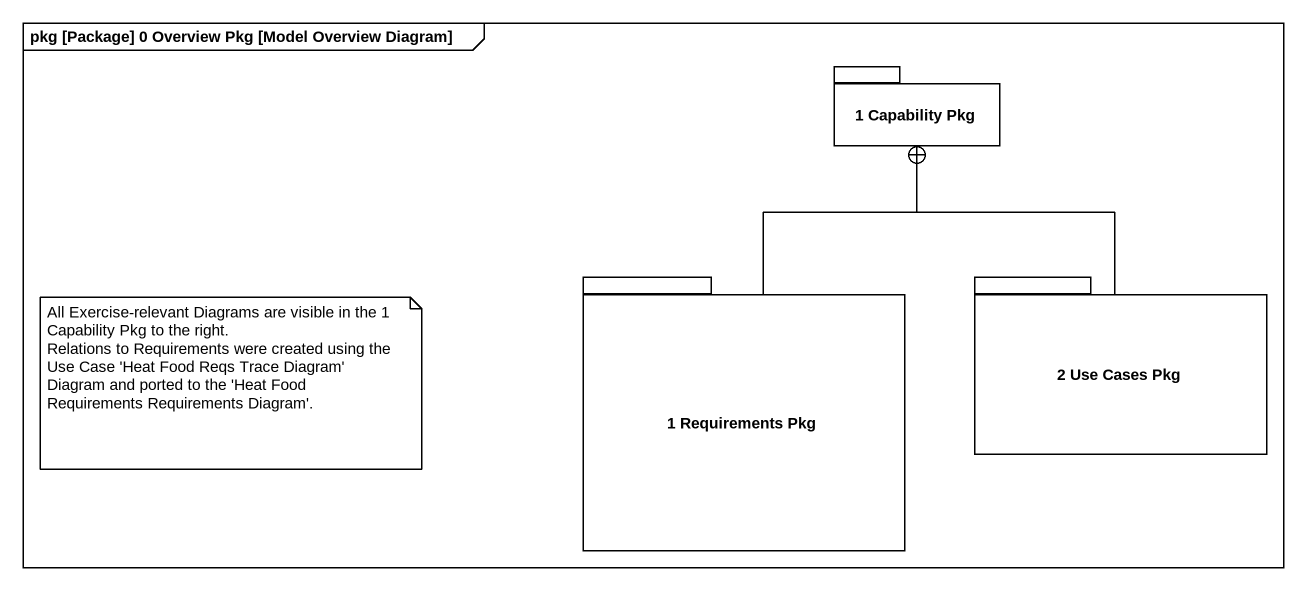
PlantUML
@startuml
mainframe pkg [Package] 0 Overview Pkg [Model Overview Diagram]
package "1 Capability Pkg" as p1_Capability_Pkg {
}
package "1 Requirements Pkg" as p1_Requirements_Pkg {
}
package "2 Use Cases Pkg" as p2_Use_Cases_Pkg {
}
p1_Requirements_Pkg -up-+ p1_Capability_Pkg
p2_Use_Cases_Pkg -up-+ p1_Capability_Pkg
note as N1
  All Exercise-relevant Diagrams are visible in the 1 Capability Pkg to the right.
  Relations to Requirements were created using the Use Case 'Heat Food Reqs Trace Diagram' Diagram and ported to the 'Heat Food Requirements Requirements Diagram'.
end note
@enduml
